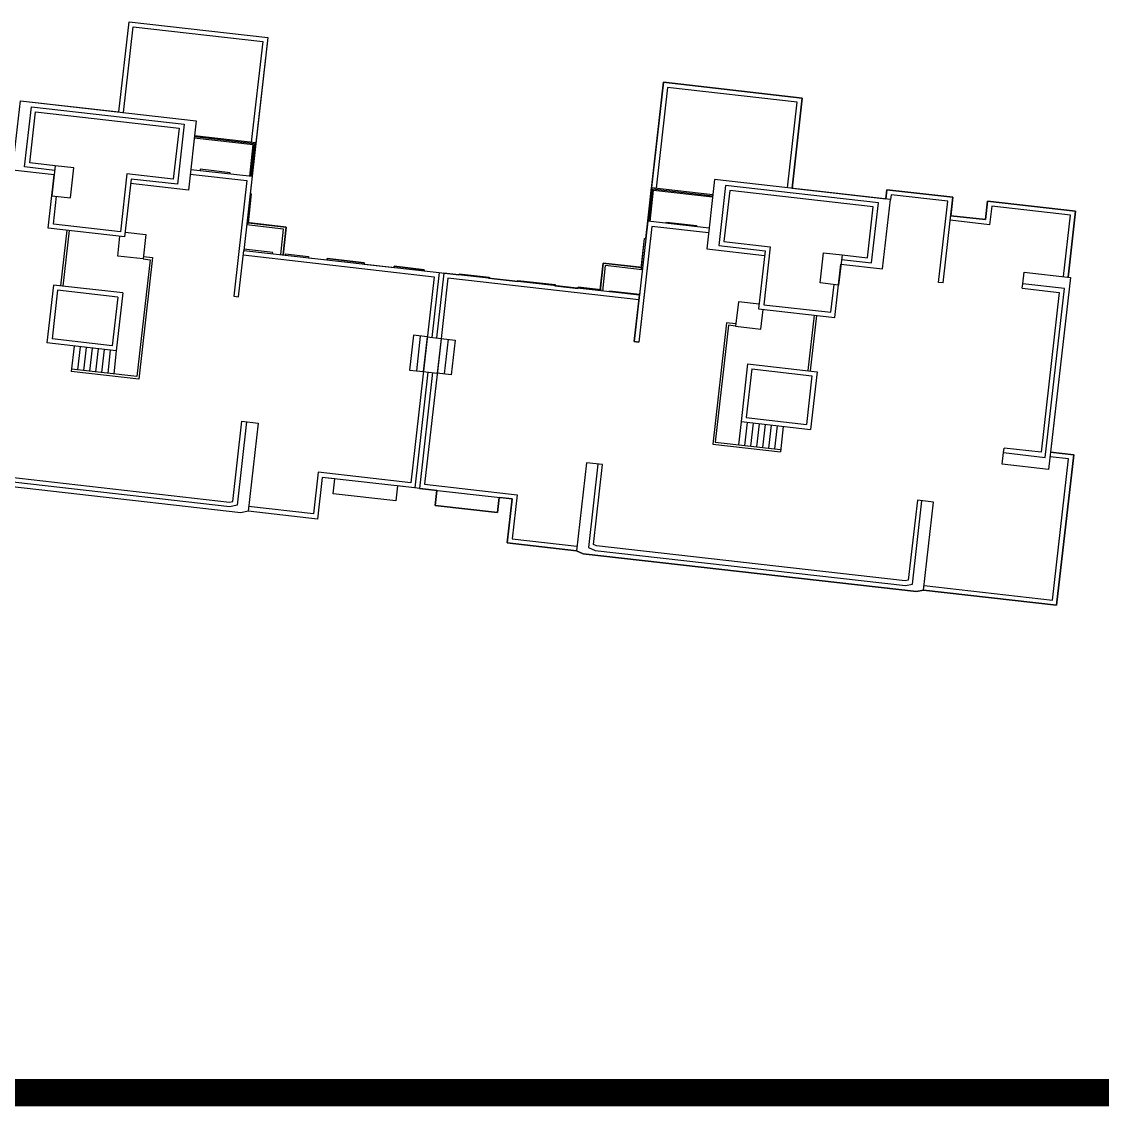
# Model space of a CAD drawing. Extents: x -59851 to 653804, y -249523 to 437614.
# Drawn here: x 646619 to 648707, y 405012 to 407107 of the extents above; entities that cross this region are included whole.
import ezdxf
from ezdxf.enums import TextEntityAlignment as Align

# ---------------------------------------------------------------- set-up
doc = ezdxf.new("R2010")
doc.units = 0
doc.header["$LTSCALE"] = 1000
doc.header["$MEASUREMENT"] = 0
for name, color, linetype in [('1#内审修改版_1_1_2236$0$LABEL_PM', 7, 'Continuous'), ('2015G34小桃园地块总图20160503$0$16.04.01 1#2#更新屋顶平面_t3$0$ROOF', 4, 'Continuous'), ('LABEL_FIXBOX_PM', 7, 'Continuous'), ('LABEL_TXT_PM', 1, 'Continuous')]:
    doc.layers.add(name, color=color, linetype=linetype)
doc.styles.add('LABEL_TXT_PM', font='pm_njadri_romans1.shx', dxfattribs={"width": 0.7, "bigfont": 'pm_njadri_hztxt.shx'})

# ---------------------------------------------------------------- blocks, each defined once
blk = doc.blocks.new('PMSheet_A1_20150113_5-3892016032414355901')
at = {"layer": 'LABEL_FIXBOX_PM', "const_width": 0.35}
blk.add_lwpolyline([(751, 377), (831, 377)], dxfattribs=at)
at = {"layer": 'LABEL_TXT_PM', "style": 'LABEL_TXT_PM'}
for tag, height, width, p in [('修改图应说明理由', 4.5, 0.7, (788.353, 468.8)), ('出图章签名', 4.5, 0.7, (759.458, 338.088)), ('建设单位_U01', 4.5, 0.7, (800.9, 212.141)), ('建设单位', 4.5, 0.7, (800.9, 210.197)), ('建设单位_D01', 4.5, 0.7, (800.9, 207.403)), ('项目名称_U01', 4.5, 0.7, (800.9, 200.423)), ('项目名称', 4.5, 0.7, (800.9, 198.194)), ('项目名称_D01', 4.5, 0.7, (800.9, 195.297)), ('设计编号', 4.5, 0.6, (780.758, 187.897)), ('分项号', 4.5, 0.6, (820.258, 187.997)), ('项目经理签名', 4.5, 0.7, (810.177, 172.265)), ('项目经理', 4.5, 0.7, (780.258, 171.997)), ('审定签名', 4.5, 0.7, (810.177, 164.165)), ('审定', 4.5, 0.7, (780.258, 163.897)), ('审核签名', 4.5, 0.7, (810.177, 156.265)), ('审核', 4.5, 0.7, (780.258, 155.997)), ('项目负责签名', 4.5, 0.7, (810.177, 148.265)), ('项目负责', 4.5, 0.7, (780.258, 147.997)), ('专业负责签名', 4.5, 0.7, (810.177, 140.265)), ('专业负责', 4.5, 0.7, (780.258, 139.997)), ('校对签名', 4.5, 0.7, (810.177, 132.165)), ('校对', 4.5, 0.7, (780.258, 131.897)), ('设计签名', 4.5, 0.7, (810.177, 124.265)), ('设计', 4.5, 0.7, (780.258, 123.997)), ('绘制签名', 4.5, 0.7, (810.177, 116.165)), ('绘制', 4.5, 0.7, (780.258, 115.897)), ('方案_01签名', 4.5, 0.7, (810.177, 96.165)), ('方案_01', 4.5, 0.7, (780.258, 95.897)), ('方案_02签名', 4.5, 0.7, (810.177, 88.165)), ('方案_02', 4.5, 0.7, (780.258, 87.897)), ('方案_03签名', 4.5, 0.7, (810.205, 80.165)), ('方案_03', 4.5, 0.7, (780.286, 79.897)), ('方案_04签名', 4.5, 0.7, (810.177, 72.165)), ('方案_04', 4.5, 0.7, (780.258, 71.897)), ('图名_U02', 4.5, 0.7, (790.5, 60.2)), ('图名_U01', 4.5, 0.7, (790.5, 54.2)), ('图名', 4.5, 0.7, (790.5, 47.955)), ('图名_D01', 4.5, 0.7, (790.5, 42.4)), ('图名_D02', 4.5, 0.7, (790.5, 37)), ('图档号', 3.5, 0.7, (781.1, 20.953)), ('日期', 3.5, 0.7, (801.067, 20.953)), ('版本号', 3.5, 0.7, (820.267, 20.953)), ('图号', 3.5, 0.7, (760.967, 20.953))]:
    blk.add_attdef(tag, text='', height=height, dxfattribs=dict(at, width=width)).set_placement(p, align=Align.CENTER)
blk = doc.blocks.new('2015G34小桃园地块总图20160503$0$16.04.01 1#2#更新屋顶平面_t3$0$A$C4C7E31FB')
at = {"layer": '2015G34小桃园地块总图20160503$0$16.04.01 1#2#更新屋顶平面_t3$0$ROOF'}
blk.add_lwpolyline([(-15653, -4402), (-15653, -5052), (-12953, -5052), (-12953, -4402)], dxfattribs=at)
blk = doc.blocks.new('1#内审修改版_1_1_2236$0$A$C00DD019C')
at = {"extrusion": (0.000361065, 0.001473, 0.999999)}
for p, q in [((4962, 1296.3, -0.3), (4971.1, 1376.1, -0.4)), ((5086.4, 1370, -0.4), (5076.6, 1283.3, -0.3)), ((5076.6, 1283.3, -0.3), (4962, 1296.3, -0.3)), ((4989.8, 1293.1, -0.3), (4980.3, 1209.8, -0.2)), ((4993.3, 1292.7, -0.3), (4983.8, 1209.4, -0.2)), ((5077.3, 1290.2, -0.3), (5108.4, 1286.7, -0.3)), ((5108.4, 1286.7, -0.3), (5104.3, 1250.2, -0.3)), ((5066.3, 1254.5, -0.2), (5069.6, 1284.1, -0.3)), ((5104.3, 1250.2, -0.3), (5066.3, 1254.5, -0.2)), ((5104.8, 1253.7, -0.3), (5118.7, 1252.1, -0.3)), ((6037.4, 1262.2, -0.6), (6027.6, 1175.4, -0.5)), ((5114.9, 1249, -0.3), (5095, 1073.8, 0)), ((5118.7, 1252.1, -0.3), (5098.1, 1069.9, 0)), ((5104.5, 1250.2, -0.3), (5114.9, 1249, -0.3)), ((6142.1, 1162.4, -0.5), (6151.1, 1242.3, -0.6)), ((4969.9, 1211, -0.1), (4960.1, 1124.2, 0)), ((5074.1, 1199.2, -0.2), (4969.9, 1211, -0.1)), ((6423, 1206.2, -0.7), (6423.8, 1213.1, -0.7)), ((4976.1, 1203.3, -0.1), (4967.8, 1130.4, 0)), ((5066.3, 1193, -0.2), (4976.1, 1203.3, -0.1)), ((5066.3, 1193, -0.2), (5058.1, 1120.1, 0)), ((5074.1, 1199.2, -0.2), (5064.2, 1112.4, 0)), ((5997.3, 1185.9, -0.5), (5993.2, 1149.5, -0.4)), ((6028.3, 1182.4, -0.5), (5997.3, 1185.9, -0.5)), ((6027.6, 1175.4, -0.5), (6142.1, 1162.4, -0.5)), ((6031.2, 1145.1, -0.4), (6034.5, 1174.6, -0.5)), ((6110.9, 1166, -0.5), (6101.4, 1082.7, -0.4)), ((6114.3, 1165.6, -0.5), (6104.9, 1082.3, -0.4)), ((5979.5, 1154.5, -0.4), (5958.8, 972.3, -0.2)), ((5982.6, 1150.7, -0.4), (5962.7, 975.4, -0.2)), ((5993.4, 1152.9, -0.4), (5979.5, 1154.5, -0.4)), ((5993, 1149.5, -0.4), (5982.6, 1150.7, -0.4)), ((5993.2, 1149.5, -0.4), (6031.2, 1145.1, -0.4)), ((5064.2, 1112.4, 0), (4960.1, 1124.2, 0)), ((5058.1, 1120.1, 0), (4967.8, 1130.4, 0)), ((5509.8, 1135.7, -0.2), (5503.9, 1083.6, -0.2)), ((5530.6, 1133.3, -0.2), (5509.8, 1135.7, -0.2)), ((5520.2, 1134.5, -0.2), (5514.3, 1082.5, -0.2)), ((5530.6, 1133.3, -0.2), (5524.7, 1081.3, -0.2)), ((5530.6, 1133.3, -0.2), (5551.5, 1131, -0.2)), ((5551.5, 1131, -0.2), (5545.6, 1078.9, -0.2)), ((5551.5, 1131, -0.2), (5572.3, 1128.6, -0.2)), ((5561.9, 1129.8, -0.2), (5556, 1077.7, -0.2)), ((5572.3, 1128.6, -0.2), (5566.4, 1076.6, -0.2)), ((5001.1, 1119.6, 0), (4996.7, 1081.4, 0)), ((5010.1, 1118.5, 0), (5006.1, 1083.8, 0)), ((5019.1, 1117.5, 0), (5015.2, 1082.8, 0)), ((5028.1, 1116.5, 0), (5024.2, 1081.8, 0)), ((5037.1, 1115.5, 0), (5033.2, 1080.8, 0)), ((5046.2, 1114.5, 0), (5042.2, 1079.7, 0)), ((5055.2, 1113.4, 0), (5051.3, 1078.7, 0)), ((5064.2, 1112.4, 0), (5060.3, 1077.7, 0)), ((6011.2, 1092.9, -0.4), (6001.3, 1006.2, -0.2)), ((6011.2, 1092.9, -0.4), (6115.3, 1081.1, -0.4)), ((5098.1, 1069.9, 0), (4996.7, 1081.4, 0)), ((5095, 1073.8, 0), (4997.1, 1084.9, 0)), ((5503.9, 1083.6, -0.2), (5524.7, 1081.3, -0.2)), ((5524.7, 1081.3, -0.2), (5545.6, 1078.9, -0.2)), ((5566.4, 1076.6, -0.2), (5545.6, 1078.9, -0.2)), ((6017.3, 1085.2, -0.3), (6009.1, 1012.3, -0.2)), ((6017.3, 1085.2, -0.3), (6107.6, 1075, -0.4)), ((6107.6, 1075, -0.4), (6099.3, 1002.1, -0.2)), ((6115.3, 1081.1, -0.4), (6105.5, 994.3, -0.2)), ((6009.1, 1012.3, -0.2), (6099.3, 1002.1, -0.2)), ((6001.3, 1006.1, -0.2), (5997.4, 971.4, -0.2)), ((6001.3, 1006.2, -0.2), (6105.5, 994.3, -0.2)), ((6010.4, 1005.1, -0.2), (6006.4, 970.4, -0.2)), ((6019.4, 1004.1, -0.2), (6015.4, 969.4, -0.2)), ((6028.4, 1003.1, -0.2), (6024.5, 968.4, -0.2)), ((6037.4, 1002.1, -0.2), (6033.5, 967.3, -0.2)), ((6046.5, 1001, -0.2), (6042.5, 966.3, -0.2)), ((6055.5, 1000, -0.2), (6051.5, 965.3, -0.2)), ((6064.5, 999, -0.2), (6060.2, 960.8, -0.2)), ((5958.8, 972.3, -0.2), (6060.2, 960.8, -0.2)), ((5962.7, 975.4, -0.2), (6060.6, 964.3, -0.2)), ((6395.1, 959.8, -0.3), (6395.9, 966.7, -0.3))]:
    blk.add_line(p, q, dxfattribs=at)
at = {"color": 0}
blk.add_line((9314.7, 0), (0, 0), dxfattribs=at)
at = {"elevation": 0.5}
blk.add_lwpolyline([(4920.4, 1487.3), (5067.9, 1470.6), (5083.3, 1605.9), (5291.5, 1582.3), (5264.9, 1348), (5265, 1348), (5266.7, 1347.8), (5261.8, 1304.4), (5319, 1298), (5314.3, 1256.3), (5317.8, 1255.9), (5318, 1257.7), (5352.7, 1253.7), (5352.5, 1252), (5380.3, 1248.8), (5380.5, 1250.6), (5436, 1244.3), (5435.8, 1242.5), (5480.9, 1237.4), (5481.1, 1239.2), (5526, 1234.1), (5525.8, 1232.3), (5548.6, 1229.7), (5578.1, 1226.4), (5578.3, 1228.1), (5623.4, 1223), (5623.2, 1221.3), (5666.5, 1216.4), (5666.7, 1218.1), (5722.3, 1211.8), (5722.1, 1210.1), (5756.8, 1206.1), (5757, 1207.9), (5790, 1204.1), (5794.5, 1244), (5851.8, 1237.6), (5856.7, 1280.9), (5858.5, 1280.7), (5884.8, 1515), (6093.1, 1491.4), (6077.7, 1356.1), (6218.5, 1340.1), (6220.1, 1354), (6319, 1342.8), (6315.8, 1315), (6367.9, 1309.1), (6371, 1336.9), (6502.9, 1321.9), (6491.7, 1223), (6495.2, 1222.6), (6465.5, 960.5), (6500.2, 956.6), (6474.6, 731), (6275, 753.7), (6264.2, 751.4), (5764.4, 808), (5754.4, 812.7), (5650.3, 824.5), (5657.8, 890.4), (5638.7, 892.6), (5636.1, 870), (5542.4, 880.7), (5545, 903.2), (5486, 909.9), (5483.4, 887.4), (5389.7, 898), (5392.2, 920.5), (5373.2, 922.7), (5366.1, 860.2), (5262, 872), (5251.1, 869.7), (4723.6, 929.6)], dxfattribs=at)
at = {"extrusion": (0.000361065, 0.001473, 0.999999), "elevation": 3.4}
for points in [[(5067.9, 1470.6), (5083.3, 1605.9), (5291.5, 1582.3), (5273.6, 1424.4)], [(5074.9, 1469.8), (5089.4, 1598.2), (5283.8, 1576.2), (5266.7, 1425.2)], [(6077.7, 1356.1), (6093.1, 1491.4), (5884.8, 1515), (5867.1, 1357.1)], [(6070.8, 1356.8), (6085.4, 1485.3), (5891, 1507.3), (5874.1, 1356.3)], [(4971.1, 1376.1), (4908.6, 1383.2), (4920.4, 1487.3), (5184.2, 1457.4), (5172.4, 1353.2), (5085.6, 1363.1)], [(4971.9, 1383), (4926.7, 1388.1), (4937, 1478.4), (5166, 1452.4), (5155.8, 1362.2), (5086.4, 1370)], [(4972.6, 1390), (4934.5, 1394.3), (4943.1, 1470.6), (5158.3, 1446.2), (5149.7, 1369.9), (5080.2, 1377.8)], [(5264.4, 1374.5), (5269.7, 1421.3), (5181.2, 1431.3)], [(5266.2, 1374.3), (5271.7, 1422.8), (5181.4, 1433.1)], [(5267.9, 1374.1), (5273.6, 1424.4), (5181.6, 1434.8)], [(5175.9, 1384.5), (5267.9, 1374.1), (5255.3, 1263), (5548.6, 1229.7), (5537.6, 1132.6)], [(5234.9, 1377.8), (5235.1, 1379.5), (5190, 1384.6), (5189.8, 1382.9)], [(5080.2, 1377.8), (5070.4, 1291)], [(5175.1, 1377.5), (5260.2, 1367.9), (5247.6, 1256.8)], [(6151.1, 1242.3), (6213.6, 1235.2), (6225.4, 1339.3), (5961.6, 1369.2), (5949.8, 1265.1), (6036.6, 1255.3)], [(5861.4, 1306.8), (5867.1, 1357.1), (5959.1, 1346.7)], [(5863.1, 1306.6), (5868.7, 1355.2), (5958.9, 1344.9)], [(5864.9, 1306.4), (5870.2, 1353.2), (5958.7, 1343.2)], [(6151.9, 1249.2), (6197.1, 1244.1), (6207.3, 1334.3), (5978.2, 1360.3), (5968, 1270.1), (6037.4, 1262.2)], [(6152.7, 1256.2), (6190.9, 1251.8), (6199.6, 1328.2), (5984.4, 1352.6), (5975.7, 1276.2), (6045.1, 1268.4)], [(6304.4, 1214.3), (6319, 1342.8), (6220.1, 1354), (6218.5, 1340.1)], [(5070.4, 1291), (4969.8, 1302.4), (4974.5, 1344.1)], [(5259.9, 1302.9), (5261.6, 1302.7), (5266.7, 1347.8), (5265, 1348)], [(6304.4, 1214.3), (6297.5, 1215.1), (6311.2, 1336.6), (6226.2, 1346.3), (6225.4, 1339.3)], [(6491.7, 1223), (6502.9, 1321.9), (6371, 1336.9), (6367.9, 1309.1), (6315.8, 1315), (6316.1, 1317.7)], [(6484.8, 1223.8), (6495.2, 1315.8), (6377.2, 1329.1), (6374, 1301.4), (6315, 1308.1)], [(5310.8, 1256.7), (5315.2, 1294.9), (5259.6, 1301.2)], [(5314.3, 1256.3), (5319, 1298), (5260, 1304.6)], [(5953.4, 1296.3), (5861.4, 1306.8), (5840.9, 1126.3), (5847.9, 1125.5)], [(5889.1, 1303.6), (5889.3, 1305.4), (5934.5, 1300.2), (5934.3, 1298.5)], [(5889.1, 1303.6), (5889.3, 1305.4), (5934.5, 1300.2), (5934.3, 1298.5)], [(5952.6, 1289.4), (5867.6, 1299), (5847.9, 1125.5)], [(5952.6, 1289.4), (5867.6, 1299), (5855, 1188)], [(5853.3, 1235.6), (5851.6, 1235.8), (5856.7, 1280.9), (5858.4, 1280.7)], [(5853.3, 1235.6), (5851.6, 1235.8), (5856.7, 1280.9), (5858.4, 1280.7)], [(5247.6, 1256.8), (5240.5, 1194.4), (5247.4, 1193.6), (5255.3, 1263)], [(5254.5, 1256.1), (5540.9, 1223.6), (5505.8, 914.7), (5367, 930.4), (5359.9, 868), (5262.7, 879)], [(5298.7, 1258.1), (5298.9, 1259.8), (5255.5, 1264.7), (5255.3, 1263)], [(5317.8, 1255.9), (5318, 1257.6), (5352.7, 1253.7), (5352.5, 1252)], [(6045.1, 1268.4), (6035.3, 1181.6)], [(5435.8, 1242.5), (5436, 1244.3), (5380.5, 1250.6), (5380.3, 1248.8)], [(5526, 1232.3), (5526.2, 1234), (5481.1, 1239.1), (5480.9, 1237.4)], [(5853.5, 1237.3), (5794.5, 1244), (5789.8, 1202.4)], [(5853.1, 1233.9), (5797.6, 1240.2), (5793.3, 1202)], [(5850.4, 1209.9), (5848.8, 1195.7), (5555.5, 1229), (5544.5, 1131.8)], [(5848, 1188.8), (5561.7, 1221.2), (5548.3, 1103.2)], [(5578.1, 1226.4), (5578.3, 1228.1), (5623.4, 1223), (5623.2, 1221.3)], [(5578.1, 1226.4), (5578.3, 1228.1), (5623.4, 1223), (5623.2, 1221.3)], [(5666.5, 1216.4), (5666.7, 1218.1), (5722.3, 1211.8), (5722.1, 1210.1)], [(5666.5, 1216.4), (5666.7, 1218.1), (5722.3, 1211.8), (5722.1, 1210.1)], [(5791.5, 1202.2), (5791.7, 1203.9), (5757, 1207.9), (5756.8, 1206.1)], [(5791.5, 1202.2), (5791.7, 1203.9), (5757, 1207.9), (5756.8, 1206.1)], [(6035.3, 1181.6), (6135.9, 1170.2), (6140.7, 1211.8)], [(6423, 1206.2), (6478.5, 1199.9), (6451.4, 960.4), (6395.9, 966.7)], [(5803.6, 1200.8), (5803.8, 1202.6), (5849, 1197.4), (5848.8, 1195.7)], [(5803.6, 1200.8), (5803.8, 1202.6), (5849, 1197.4), (5848.8, 1195.7)], [(5855, 1188), (5847.9, 1125.5), (5840.9, 1126.3), (5848.8, 1195.7)], [(5548.3, 1103.2), (5526.7, 912.3), (5665.5, 896.6), (5658, 830.6), (5755.1, 819.6)], [(5531.7, 1080.5), (5512, 907), (5373.2, 922.7), (5366.1, 860.2), (5262, 872)], [(5538.6, 1079.7), (5518.9, 906.2), (5657.8, 890.4), (5650.3, 824.5), (5754.4, 812.7)], [(5259.6, 1005.9), (5245.4, 880.9), (5234.6, 878.6), (4741.7, 934.5), (4731.7, 939.2), (4745.9, 1064.1)], [(6275, 753.6), (6474.6, 731), (6500.2, 956.6), (6465.5, 960.5)], [(6275.8, 760.6), (6468.4, 738.7), (6492.4, 950.5), (6464.7, 953.6)], [(5786.6, 942.6), (5772.5, 817.7), (5782.5, 813), (6247.7, 760.3), (6258.5, 762.6), (6272.6, 887.5)], [(5486, 909.9), (5483.4, 887.3), (5389.7, 898), (5392.2, 920.5)]]:
    blk.add_lwpolyline(points, dxfattribs=at)
for points in [[(4967.5, 1344.8), (4995.3, 1341.7), (5000.4, 1386.8), (4972.6, 1390)], [(6147.6, 1211), (6119.8, 1214.2), (6125, 1259.3), (6152.7, 1256.2)], [(6425.8, 1230.5), (6495.2, 1222.6), (6462.5, 934.5), (6393.1, 942.4), (6395.1, 959.8), (6457.5, 952.7), (6486.3, 1206), (6423.8, 1213.1)], [(5276.9, 1003.9), (5262, 872), (5251.1, 869.7), (4723.6, 929.6), (4713.6, 934.2), (4728.5, 1066.1), (4752.8, 1063.3), (4739.2, 943.4), (4743.6, 941.3), (5234.2, 885.7), (5239, 886.7), (5252.6, 1006.7)], [(5769.3, 944.6), (5754.3, 812.7), (5764.4, 808), (6264.2, 751.4), (6275, 753.6), (6290, 885.5), (6265.7, 888.3), (6252.1, 768.3), (6247.3, 767.3), (5784.4, 819.8), (5780, 821.9), (5793.6, 941.8)]]:
    blk.add_lwpolyline(points, close=True, dxfattribs=at)
at = {"extrusion": (0.000361065, 0.001473, 0.999999), "xscale": 0.03493023612004018, "yscale": 0.03493023612004018, "zscale": 0.03493023612004018, "rotation": 353.5312565330231}
blk.add_blockref('2015G34小桃园地块总图20160503$0$16.04.01 1#2#更新屋顶平面_t3$0$A$C4C7E31FB', (6105.6, 994.4, 3.4), dxfattribs=at)

msp = doc.modelspace()

# ---------------------------------------------------------------- block references
at = {"xscale": 150, "yscale": 150, "zscale": 150}
msp.add_blockref('PMSheet_A1_20150113_5-3892016032414355901', (527627.5, 348488), dxfattribs=at)
at = {"layer": '1#内审修改版_1_1_2236$0$LABEL_PM', "xscale": 1.288282158900984, "yscale": 1.288282158900984, "zscale": 1.288282158911109}
msp.add_blockref('1#内审修改版_1_1_2236$0$A$C00DD019C', (640277.5, 405038), dxfattribs=at)

doc.saveas('drawing.dxf')
